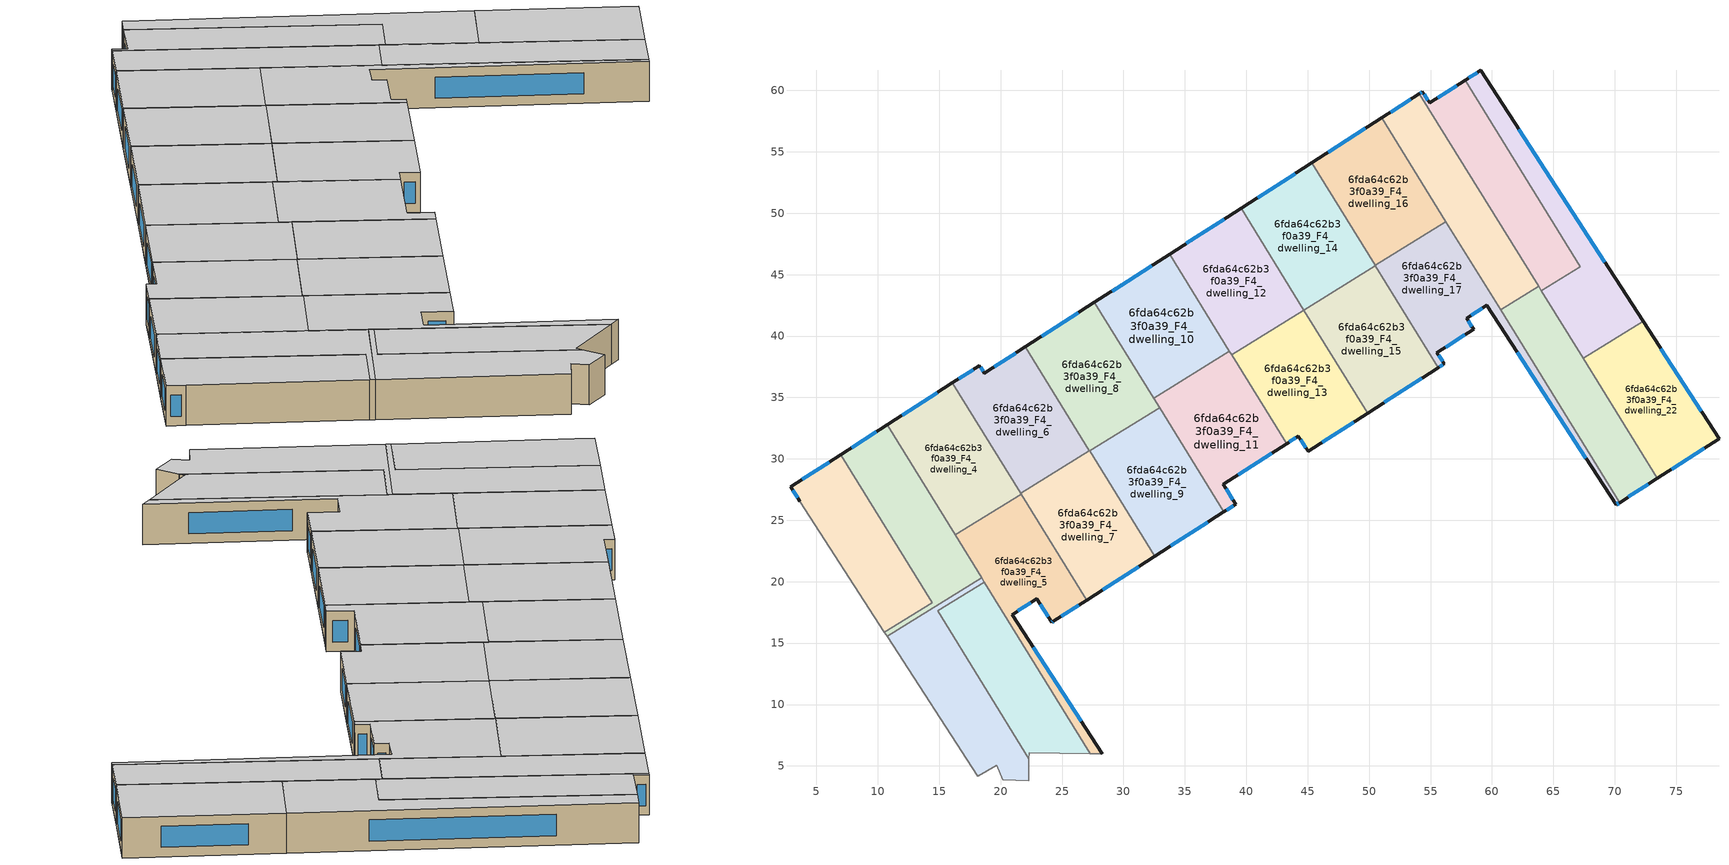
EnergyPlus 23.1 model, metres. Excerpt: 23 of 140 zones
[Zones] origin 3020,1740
6fda64c62b3f0a39_F4_dwelling_0
 floor to 6fda64c62b3f0a39_F3_dwelling_0 (EU_floor_Construction): 6.99,30.35 14.45,18.29 10.54,15.88 3.63,26.55 2.89,27.71 z12
 wall outside (EU_wall_Construction): 6.99,30.35 2.89,27.71 3.63,26.55 z12:15
 wall to 6fda64c62b3f0a39_F4_dwelling_1 (EU_wall_Construction): 10.54,15.88 14.45,18.29 6.99,30.35 z12:15
 wall adiabatic (EU_wall_Construction): 3.63,26.55 10.54,15.88 z12:15
 window (EU_Window_Construction): 6.03,29.73 3.85,28.33 / 3.06,27.44 3.46,26.82 z12.7:14.3
 ceiling to 6fda64c62b3f0a39_F5_dwelling_0 (EU_floor_Construction): 14.45,18.29 6.99,30.35 2.89,27.71 3.63,26.55 10.54,15.88 z15
6fda64c62b3f0a39_F4_dwelling_1
 floor to 6fda64c62b3f0a39_F3_dwelling_1 (EU_floor_Construction): 10.75,32.76 18.45,20.3 10.75,15.55 10.54,15.88 14.45,18.29 6.99,30.35 z12
 wall outside (EU_wall_Construction): 10.75,32.76 6.99,30.35 z12:15
 wall to 6fda64c62b3f0a39_F4_dwelling_2 (EU_wall_Construction): 10.75,15.55 18.45,20.3 z12:15
 wall adiabatic (EU_wall_Construction): 10.54,15.88 10.75,15.55 z12:15
 wall to 6fda64c62b3f0a39_F4_dwelling_4 (EU_wall_Construction): 16.28,23.81 10.75,32.76 z12:15
 wall to 6fda64c62b3f0a39_F4_dwelling_5 (EU_wall_Construction): 18.45,20.3 16.28,23.81 z12:15
 window (EU_Window_Construction): 9.87,32.2 7.87,30.92 z12.7:14.3
 ceiling to 6fda64c62b3f0a39_F5_dwelling_1 (EU_floor_Construction): 18.45,20.3 10.75,32.76 6.99,30.35 14.45,18.29 10.54,15.88 10.75,15.55 z15
6fda64c62b3f0a39_F4_dwelling_10
 floor to 6fda64c62b3f0a39_F3_dwelling_10 (EU_floor_Construction): 33.75,46.66 38.63,38.77 32.44,34.95 27.63,42.73 z12
 wall outside (EU_wall_Construction): 33.75,46.66 27.63,42.73 z12:15
 wall to 6fda64c62b3f0a39_F4_dwelling_11 (EU_wall_Construction): 32.44,34.95 38.63,38.77 z12:15
 wall to 6fda64c62b3f0a39_F4_dwelling_12 (EU_wall_Construction): 38.63,38.77 33.75,46.66 z12:15
 wall to 6fda64c62b3f0a39_F4_dwelling_8 (EU_wall_Construction): 27.63,42.73 32.44,34.95 z12:15
 window (EU_Window_Construction): 32.31,45.74 29.07,43.66 z12.7:14.3
 ceiling to 6fda64c62b3f0a39_F5_dwelling_10 (EU_floor_Construction): 38.63,38.77 33.75,46.66 27.63,42.73 32.44,34.95 z15
6fda64c62b3f0a39_F4_dwelling_11
 floor to 6fda64c62b3f0a39_F3_dwelling_11 (EU_floor_Construction): 38.63,38.77 43.28,31.24 38.11,27.93 39.15,26.31 38.17,25.68 32.44,34.95 z12
 wall outside (EU_wall_Construction): 38.17,25.68 39.15,26.31 38.11,27.93 43.28,31.24 z12:15
 wall to 6fda64c62b3f0a39_F4_dwelling_9 (EU_wall_Construction): 32.93,34.16 38.17,25.68 z12:15
 wall to 6fda64c62b3f0a39_F4_dwelling_13 (EU_wall_Construction): 43.28,31.24 38.81,38.48 z12:15
 wall to 6fda64c62b3f0a39_F4_dwelling_12 (EU_wall_Construction): 38.81,38.48 38.63,38.77 z12:15
 wall to 6fda64c62b3f0a39_F4_dwelling_8 (EU_wall_Construction): 32.44,34.95 32.93,34.16 z12:15
 window (EU_Window_Construction): 39.33,28.71 42.07,30.46 / 38.91,26.69 38.36,27.55 / 38.4,25.83 38.92,26.16 z12.7:14.3
 ceiling to 6fda64c62b3f0a39_F5_dwelling_11 (EU_floor_Construction): 39.15,26.31 38.11,27.93 43.28,31.24 38.63,38.77 32.44,34.95 38.17,25.68 z15
6fda64c62b3f0a39_F4_dwelling_12
 floor to 6fda64c62b3f0a39_F3_dwelling_12 (EU_floor_Construction): 39.57,50.41 44.69,42.12 38.81,38.48 33.75,46.66 z12
 wall outside (EU_wall_Construction): 39.57,50.41 33.75,46.66 z12:15
 wall to 6fda64c62b3f0a39_F4_dwelling_14 (EU_wall_Construction): 44.69,42.12 39.57,50.41 z12:15
 wall to 6fda64c62b3f0a39_F4_dwelling_13 (EU_wall_Construction): 38.81,38.48 44.69,42.12 z12:15
 window (EU_Window_Construction): 38.2,49.53 35.12,47.54 z12.7:14.3
 ceiling to 6fda64c62b3f0a39_F5_dwelling_12 (EU_floor_Construction): 44.69,42.12 39.57,50.41 33.75,46.66 38.81,38.48 z15
6fda64c62b3f0a39_F4_dwelling_13
 floor to 6fda64c62b3f0a39_F3_dwelling_13 (EU_floor_Construction): 44.69,42.12 49.88,33.73 45.03,30.61 44.24,31.86 43.28,31.24 38.81,38.48 z12
 wall outside (EU_wall_Construction): 43.28,31.24 44.24,31.86 45.03,30.61 49.88,33.73 z12:15
 wall to 6fda64c62b3f0a39_F4_dwelling_15 (EU_wall_Construction): 49.88,33.73 44.69,42.12 z12:15
 window (EU_Window_Construction): 46.17,31.34 48.74,33 / 44.42,31.56 44.85,30.9 / 43.51,31.39 44.01,31.71 z12.7:14.3
 ceiling to 6fda64c62b3f0a39_F5_dwelling_13 (EU_floor_Construction): 49.88,33.73 44.69,42.12 38.81,38.48 43.28,31.24 44.24,31.86 45.03,30.61 z15
6fda64c62b3f0a39_F4_dwelling_14
 floor to 6fda64c62b3f0a39_F3_dwelling_14 (EU_floor_Construction): 45.32,54.1 50.51,45.71 44.7,42.12 39.57,50.41 z12
 wall outside (EU_wall_Construction): 45.32,54.1 39.57,50.41 z12:15
 wall to 6fda64c62b3f0a39_F4_dwelling_15 (EU_wall_Construction): 44.7,42.12 50.51,45.71 z12:15
 wall to 6fda64c62b3f0a39_F4_dwelling_16 (EU_wall_Construction): 50.49,45.75 45.32,54.1 z12:15
 wall to 6fda64c62b3f0a39_F4_dwelling_17 (EU_wall_Construction): 50.51,45.71 50.49,45.75 z12:15
 window (EU_Window_Construction): 43.97,53.23 40.92,51.27 z12.7:14.3
 ceiling to 6fda64c62b3f0a39_F5_dwelling_14 (EU_floor_Construction): 50.51,45.71 45.32,54.1 39.57,50.41 44.7,42.12 z15
6fda64c62b3f0a39_F4_dwelling_15
 floor to 6fda64c62b3f0a39_F3_dwelling_15 (EU_floor_Construction): 50.51,45.71 55.63,37.42 49.88,33.73 44.7,42.12 z12
 wall outside (EU_wall_Construction): 49.88,33.73 55.63,37.42 z12:15
 wall to 6fda64c62b3f0a39_F4_dwelling_17 (EU_wall_Construction): 55.63,37.42 50.51,45.71 z12:15
 window (EU_Window_Construction): 51.23,34.6 54.28,36.56 z12.7:14.3
 ceiling to 6fda64c62b3f0a39_F5_dwelling_15 (EU_floor_Construction): 55.63,37.42 50.51,45.71 44.7,42.12 49.88,33.73 z15
6fda64c62b3f0a39_F4_dwelling_16
 floor to 6fda64c62b3f0a39_F3_dwelling_16 (EU_floor_Construction): 51.03,57.77 56.26,49.32 50.49,45.75 45.32,54.1 z12
 wall outside (EU_wall_Construction): 51.03,57.77 45.32,54.1 z12:15
 wall to 6fda64c62b3f0a39_F4_dwelling_17 (EU_wall_Construction): 50.49,45.75 56.26,49.32 z12:15
 wall to 6fda64c62b3f0a39_F4_dwelling_18 (EU_wall_Construction): 56.26,49.32 51.03,57.77 z12:15
 window (EU_Window_Construction): 49.69,56.91 46.66,54.96 z12.7:14.3
 ceiling to 6fda64c62b3f0a39_F5_dwelling_16 (EU_floor_Construction): 56.26,49.32 51.03,57.77 45.32,54.1 50.49,45.75 z15
6fda64c62b3f0a39_F4_dwelling_17
 floor to 6fda64c62b3f0a39_F3_dwelling_17 (EU_floor_Construction): 59.58,42.51 57.93,41.45 58.5,40.56 55.53,38.64 56.11,37.74 55.63,37.42 50.49,45.75 56.26,49.32 70.4,26.44 70.1,26.25 z12
 wall outside (EU_wall_Construction): 55.63,37.42 56.11,37.74 55.53,38.64 58.5,40.56 57.93,41.45 59.58,42.51 70.1,26.25 70.4,26.44 z12:15
 wall to 6fda64c62b3f0a39_F4_dwelling_19 (EU_wall_Construction): 70.4,26.44 60.7,42.13 z12:15
 wall to 6fda64c62b3f0a39_F4_dwelling_18 (EU_wall_Construction): 60.7,42.13 56.26,49.32 z12:15
 window (EU_Window_Construction): 58.32,41.7 59.2,42.26 / 58.37,40.77 58.06,41.24 / 56.22,39.09 57.8,40.11 / 55.97,37.95 55.66,38.43 / 55.74,37.5 56,37.66 / 70.17,26.29 70.33,26.39 / 62.05,38.69 67.63,30.07 z12.7:14.3
 ceiling to 6fda64c62b3f0a39_F5_dwelling_17 (EU_floor_Construction): 70.4,26.44 56.26,49.32 50.49,45.75 55.63,37.42 56.11,37.74 55.53,38.64 58.5,40.56 57.93,41.45 59.58,42.51 70.1,26.25 z15
6fda64c62b3f0a39_F4_dwelling_18
 floor to 6fda64c62b3f0a39_F3_dwelling_18 (EU_floor_Construction): 54.09,59.74 63.79,44.04 60.7,42.13 51.03,57.77 z12
 wall outside (EU_wall_Construction): 54.09,59.74 51.03,57.77 z12:15
 wall to 6fda64c62b3f0a39_F4_dwelling_19 (EU_wall_Construction): 60.7,42.13 63.79,44.04 z12:15
 wall to 6fda64c62b3f0a39_F4_dwelling_20 (EU_wall_Construction): 63.79,44.04 54.09,59.74 z12:15
 window (EU_Window_Construction): 53.37,59.27 51.75,58.23 z12.7:14.3
 ceiling to 6fda64c62b3f0a39_F5_dwelling_18 (EU_floor_Construction): 63.79,44.04 54.09,59.74 51.03,57.77 60.7,42.13 z15
6fda64c62b3f0a39_F4_dwelling_19
 floor to 6fda64c62b3f0a39_F3_dwelling_19 (EU_floor_Construction): 63.79,44.04 73.46,28.41 70.4,26.44 60.7,42.13 z12
 wall outside (EU_wall_Construction): 70.4,26.44 73.46,28.41 z12:15
 wall to 6fda64c62b3f0a39_F4_dwelling_22 (EU_wall_Construction): 73.46,28.41 67.42,38.17 z12:15
 wall to 6fda64c62b3f0a39_F4_dwelling_21 (EU_wall_Construction): 67.42,38.17 64.02,43.67 z12:15
 wall to 6fda64c62b3f0a39_F4_dwelling_20 (EU_wall_Construction): 64.02,43.67 63.79,44.04 z12:15
 window (EU_Window_Construction): 71.12,26.9 72.74,27.94 z12.7:14.3
 ceiling to 6fda64c62b3f0a39_F5_dwelling_19 (EU_floor_Construction): 73.46,28.41 63.79,44.04 60.7,42.13 70.4,26.44 z15
6fda64c62b3f0a39_F4_dwelling_2
 floor to 6fda64c62b3f0a39_F3_dwelling_2 (EU_floor_Construction): 18.66,19.96 14.87,17.62 22.3,5.59 22.27,3.79 20.19,3.86 19.7,5.07 18.12,4.17 10.75,15.55 18.45,20.3 z12
 wall adiabatic (EU_wall_Construction): 10.75,15.55 18.12,4.17 19.7,5.07 20.19,3.86 22.27,3.79 22.3,5.59 z12:15
 wall to 6fda64c62b3f0a39_F4_dwelling_3 (EU_wall_Construction): 22.3,5.59 14.87,17.62 18.66,19.96 z12:15
 wall to 6fda64c62b3f0a39_F4_dwelling_5 (EU_wall_Construction): 18.66,19.96 18.45,20.3 z12:15
 ceiling to 6fda64c62b3f0a39_F5_dwelling_2 (EU_floor_Construction): 22.27,3.79 22.3,5.59 14.87,17.62 18.66,19.96 18.45,20.3 10.75,15.55 18.12,4.17 19.7,5.07 20.19,3.86 z15
6fda64c62b3f0a39_F4_dwelling_20
 floor to 6fda64c62b3f0a39_F3_dwelling_20 (EU_floor_Construction): 57.81,60.83 67.2,45.64 64.02,43.67 54.09,59.74 54.34,59.9 54.93,58.98 z12
 wall outside (EU_wall_Construction): 57.81,60.83 54.93,58.98 54.34,59.9 54.09,59.74 z12:15
 wall to 6fda64c62b3f0a39_F4_dwelling_21 (EU_wall_Construction): 64.02,43.67 67.2,45.64 57.81,60.83 z12:15
 window (EU_Window_Construction): 54.79,59.2 54.48,59.68 / 57.13,60.4 55.6,59.42 / 54.28,59.86 54.15,59.77 z12.7:14.3
 ceiling to 6fda64c62b3f0a39_F5_dwelling_20 (EU_floor_Construction): 67.2,45.64 57.81,60.83 54.93,58.98 54.34,59.9 54.09,59.74 64.02,43.67 z15
6fda64c62b3f0a39_F4_dwelling_21
 floor to 6fda64c62b3f0a39_F3_dwelling_21 (EU_floor_Construction): 59.08,61.65 72.31,41.19 67.42,38.17 64.02,43.67 67.2,45.64 57.81,60.83 z12
 wall outside (EU_wall_Construction): 72.31,41.19 59.08,61.65 57.81,60.83 z12:15
 wall to 6fda64c62b3f0a39_F4_dwelling_22 (EU_wall_Construction): 67.42,38.17 72.31,41.19 z12:15
 window (EU_Window_Construction): 58.78,61.46 58.11,61.02 / 69.2,46 62.19,56.84 z12.7:14.3
 ceiling to 6fda64c62b3f0a39_F5_dwelling_21 (EU_floor_Construction): 72.31,41.19 59.08,61.65 57.81,60.83 67.2,45.64 64.02,43.67 67.42,38.17 z15
6fda64c62b3f0a39_F4_dwelling_22
 floor to 6fda64c62b3f0a39_F3_dwelling_22 (EU_floor_Construction): 72.31,41.19 78.49,31.64 73.46,28.41 67.42,38.17 z12
 wall outside (EU_wall_Construction): 73.46,28.41 78.49,31.64 72.31,41.19 z12:15
 window (EU_Window_Construction): 77.04,33.88 73.76,38.95 / 74.64,29.16 77.31,30.88 z12.7:14.3
 ceiling to 6fda64c62b3f0a39_F5_dwelling_22 (EU_floor_Construction): 78.49,31.64 72.31,41.19 67.42,38.17 73.46,28.41 z15
6fda64c62b3f0a39_F4_dwelling_3
 floor to 6fda64c62b3f0a39_F3_dwelling_3 (EU_floor_Construction): 18.66,19.96 27.29,6 22.31,6.05 22.3,5.59 14.87,17.62 z12
 wall adiabatic (EU_wall_Construction): 22.3,5.59 22.31,6.05 27.29,6 z12:15
 wall to 6fda64c62b3f0a39_F4_dwelling_5 (EU_wall_Construction): 27.29,6 18.66,19.96 z12:15
 ceiling to 6fda64c62b3f0a39_F5_dwelling_3 (EU_floor_Construction): 27.29,6 18.66,19.96 14.87,17.62 22.3,5.59 22.31,6.05 z15
6fda64c62b3f0a39_F4_dwelling_4
 floor to 6fda64c62b3f0a39_F3_dwelling_4 (EU_floor_Construction): 16.07,36.19 21.67,27.13 16.28,23.81 10.75,32.76 z12
 wall outside (EU_wall_Construction): 16.07,36.19 10.75,32.76 z12:15
 wall to 6fda64c62b3f0a39_F4_dwelling_5 (EU_wall_Construction): 16.28,23.81 21.67,27.13 27,18.51 z12:15
 wall to 6fda64c62b3f0a39_F4_dwelling_6 (EU_wall_Construction): 21.62,27.21 16.07,36.19 z12:15
 wall to 6fda64c62b3f0a39_F4_dwelling_7 (EU_wall_Construction): 27,18.51 21.67,27.14 21.62,27.21 z12:15
 window (EU_Window_Construction): 14.82,35.38 12,33.57 z12.7:14.3
 ceiling to 6fda64c62b3f0a39_F5_dwelling_4 (EU_floor_Construction): 21.67,27.13 16.07,36.19 10.75,32.76 16.28,23.81 z15
6fda64c62b3f0a39_F4_dwelling_5
 floor to 6fda64c62b3f0a39_F3_dwelling_5 (EU_floor_Construction): 21.67,27.13 27,18.51 24.29,16.76 24.16,16.68 22.92,18.59 20.94,17.33 28.27,6 27.29,6 16.28,23.81 z12
 wall outside (EU_wall_Construction): 28.27,6 20.94,17.33 22.92,18.59 24.16,16.68 24.29,16.76 27,18.51 z12:15
 wall adiabatic (EU_wall_Construction): 27.29,6 28.27,6 z12:15
 window (EU_Window_Construction): 26.55,8.66 22.66,14.67 / 24.93,17.17 26.36,18.1 / 24.19,16.7 24.26,16.75 / 23.21,18.14 23.87,17.13 / 21.41,17.62 22.45,18.3 z12.7:14.3
 ceiling to 6fda64c62b3f0a39_F5_dwelling_5 (EU_floor_Construction): 28.27,6 20.94,17.33 22.92,18.59 24.16,16.68 24.29,16.76 27,18.51 21.67,27.13 16.28,23.81 27.29,6 z15
6fda64c62b3f0a39_F4_dwelling_6
 floor to 6fda64c62b3f0a39_F3_dwelling_6 (EU_floor_Construction): 22.01,39.12 27.23,30.67 21.62,27.21 16.07,36.19 18.27,37.6 18.67,36.98 z12
 wall outside (EU_wall_Construction): 22.01,39.12 18.67,36.98 18.27,37.6 16.07,36.19 z12:15
 wall to 6fda64c62b3f0a39_F4_dwelling_7 (EU_wall_Construction): 21.62,27.21 27.23,30.67 z12:15
 wall to 6fda64c62b3f0a39_F4_dwelling_8 (EU_wall_Construction): 27.23,30.67 22.01,39.12 z12:15
 window (EU_Window_Construction): 18.58,37.12 18.36,37.45 / 21.22,38.62 19.46,37.48 / 17.75,37.27 16.59,36.52 z12.7:14.3
 ceiling to 6fda64c62b3f0a39_F5_dwelling_6 (EU_floor_Construction): 27.23,30.67 22.01,39.12 18.67,36.98 18.27,37.6 16.07,36.19 21.62,27.21 z15
6fda64c62b3f0a39_F4_dwelling_7
 floor to 6fda64c62b3f0a39_F3_dwelling_7 (EU_floor_Construction): 27.23,30.67 32.54,22.07 27,18.51 21.62,27.21 z12
 wall outside (EU_wall_Construction): 27,18.51 32.54,22.07 z12:15
 wall to 6fda64c62b3f0a39_F4_dwelling_9 (EU_wall_Construction): 32.55,22.07 27.24,30.64 z12:15
 wall to 6fda64c62b3f0a39_F4_dwelling_8 (EU_wall_Construction): 27.24,30.64 27.23,30.67 z12:15
 window (EU_Window_Construction): 28.3,19.34 31.24,21.23 z12.7:14.3
 ceiling to 6fda64c62b3f0a39_F5_dwelling_7 (EU_floor_Construction): 32.54,22.07 27.23,30.67 21.62,27.21 27,18.51 z15
6fda64c62b3f0a39_F4_dwelling_8
 floor to 6fda64c62b3f0a39_F3_dwelling_8 (EU_floor_Construction): 27.63,42.73 32.93,34.16 27.24,30.64 22.01,39.12 z12
 wall outside (EU_wall_Construction): 27.63,42.73 22.01,39.12 z12:15
 wall to 6fda64c62b3f0a39_F4_dwelling_9 (EU_wall_Construction): 27.24,30.64 32.93,34.16 z12:15
 window (EU_Window_Construction): 26.31,41.88 23.33,39.97 z12.7:14.3
 ceiling to 6fda64c62b3f0a39_F5_dwelling_8 (EU_floor_Construction): 32.93,34.16 27.63,42.73 22.01,39.12 27.24,30.64 z15
6fda64c62b3f0a39_F4_dwelling_9
 floor to 6fda64c62b3f0a39_F3_dwelling_9 (EU_floor_Construction): 32.93,34.16 38.17,25.68 32.54,22.07 27.24,30.64 z12
 wall outside (EU_wall_Construction): 32.54,22.07 38.17,25.68 z12:15
 window (EU_Window_Construction): 33.87,22.92 36.85,24.83 z12.7:14.3
 ceiling to 6fda64c62b3f0a39_F5_dwelling_9 (EU_floor_Construction): 38.17,25.68 32.93,34.16 27.24,30.64 32.54,22.07 z15
[Building]
EU S2 Campaign: North Axis=0; Terrain=City; Solar Distribution=FullExterior
[Site:Location]
Budapest.Ferenc.Liszt.Intl.AP: Latitude=47.437; Longitude=19.256; Time Zone=1; Elevation=185
[SizingPeriod:WeatherFileDays]
AnnualSizingPeriod: Begin Month=1; Begin Day of Month=1; End Month=12; End Day of Month=31; Day of Week for Start Day=Monday; Use Weather File Daylight Saving Period=No; Use Weather File Rain and Snow Indicators=No
[MATERIAL]
EU_InternalMass_Material: Roughness=MediumRough; Thickness=0.1; Conductivity=1; Density=1800; Specific Heat=900; Thermal Absorptance=0.9; Solar Absorptance=0.7; Visible Absorptance=0.7
[MATERIAL:NOMASS] Roughness=MediumRough; Thermal Absorptance=0.9; Solar Absorptance=0.7; Visible Absorptance=0.7
Name | Thermal Resistance
EU_wall_NoMass | 0.832559
EU_floor_NoMass | 0.872794
[WINDOWMATERIAL:SIMPLEGLAZINGSYSTEM]
EU_Window_SimpleGlazing: UFactor=2.79869; Solar Heat Gain Coefficient=0.75; Visible Transmittance=0.75
[CONSTRUCTION]
EU_wall_Construction: EU_wall_NoMass
EU_floor_Construction: EU_floor_NoMass
EU_Window_Construction: EU_Window_SimpleGlazing
EU_InternalMass_Construction: EU_InternalMass_Material
[ZONE] Type=1; Multiplier=1; Ceiling Height=autocalculate; Floor Area=autocalculate; Part of Total Floor Area=Yes
Name | Volume
6fda64c62b3f0a39_F4_dwelling_0; 6fda64c62b3f0a39_F4_dwelling_13 | 200.995
6fda64c62b3f0a39_F4_dwelling_1 | 201.01
6fda64c62b3f0a39_F4_dwelling_10 | 201.004
6fda64c62b3f0a39_F4_dwelling_11 | 201.016
6fda64c62b3f0a39_F4_dwelling_12; 6fda64c62b3f0a39_F4_dwelling_16; 6fda64c62b3f0a39_F4_dwelling_3 | 201.003
6fda64c62b3f0a39_F4_dwelling_14 | 201.008
6fda64c62b3f0a39_F4_dwelling_15 | 201
6fda64c62b3f0a39_F4_dwelling_17 | 200.991
6fda64c62b3f0a39_F4_dwelling_18 | 200.985
6fda64c62b3f0a39_F4_dwelling_19 | 201.021
6fda64c62b3f0a39_F4_dwelling_2 | 201.012
6fda64c62b3f0a39_F4_dwelling_20 | 201.02
6fda64c62b3f0a39_F4_dwelling_21 | 200.996
6fda64c62b3f0a39_F4_dwelling_22 | 200.999
6fda64c62b3f0a39_F4_dwelling_4 | 201.025
6fda64c62b3f0a39_F4_dwelling_5 | 201.009
6fda64c62b3f0a39_F4_dwelling_6 | 200.99
6fda64c62b3f0a39_F4_dwelling_7 | 200.981
6fda64c62b3f0a39_F4_dwelling_8 | 201.015
6fda64c62b3f0a39_F4_dwelling_9 | 201.006
[INTERNALMASS] Construction=EU_InternalMass_Construction
Name | Zone or ZoneList | Surface Area
6fda64c62b3f0a39_F4_dwelling_0_EU_InternalMass | 6fda64c62b3f0a39_F4_dwelling_0 | 66.9974
6fda64c62b3f0a39_F4_dwelling_1_EU_InternalMass | 6fda64c62b3f0a39_F4_dwelling_1 | 67.0032
6fda64c62b3f0a39_F4_dwelling_2_EU_InternalMass | 6fda64c62b3f0a39_F4_dwelling_2 | 67.0037
6fda64c62b3f0a39_F4_dwelling_3_EU_InternalMass | 6fda64c62b3f0a39_F4_dwelling_3 | 67.0004
6fda64c62b3f0a39_F4_dwelling_4_EU_InternalMass | 6fda64c62b3f0a39_F4_dwelling_4 | 67.0058
6fda64c62b3f0a39_F4_dwelling_5_EU_InternalMass | 6fda64c62b3f0a39_F4_dwelling_5 | 67.003
6fda64c62b3f0a39_F4_dwelling_6_EU_InternalMass | 6fda64c62b3f0a39_F4_dwelling_6 | 66.9968
6fda64c62b3f0a39_F4_dwelling_7_EU_InternalMass | 6fda64c62b3f0a39_F4_dwelling_7 | 66.9941
6fda64c62b3f0a39_F4_dwelling_8_EU_InternalMass | 6fda64c62b3f0a39_F4_dwelling_8 | 67.0026
6fda64c62b3f0a39_F4_dwelling_9_EU_InternalMass | 6fda64c62b3f0a39_F4_dwelling_9 | 67.0036
6fda64c62b3f0a39_F4_dwelling_10_EU_InternalMass | 6fda64c62b3f0a39_F4_dwelling_10 | 67.0023
6fda64c62b3f0a39_F4_dwelling_11_EU_InternalMass | 6fda64c62b3f0a39_F4_dwelling_11 | 67.0045
6fda64c62b3f0a39_F4_dwelling_12_EU_InternalMass | 6fda64c62b3f0a39_F4_dwelling_12 | 67.001
6fda64c62b3f0a39_F4_dwelling_13_EU_InternalMass | 6fda64c62b3f0a39_F4_dwelling_13 | 66.9977
6fda64c62b3f0a39_F4_dwelling_14_EU_InternalMass | 6fda64c62b3f0a39_F4_dwelling_14 | 67.0024
6fda64c62b3f0a39_F4_dwelling_15_EU_InternalMass | 6fda64c62b3f0a39_F4_dwelling_15 | 66.9992
6fda64c62b3f0a39_F4_dwelling_16_EU_InternalMass | 6fda64c62b3f0a39_F4_dwelling_16 | 67.0021
6fda64c62b3f0a39_F4_dwelling_17_EU_InternalMass | 6fda64c62b3f0a39_F4_dwelling_17 | 66.9976
6fda64c62b3f0a39_F4_dwelling_18_EU_InternalMass | 6fda64c62b3f0a39_F4_dwelling_18 | 66.9963
6fda64c62b3f0a39_F4_dwelling_19_EU_InternalMass | 6fda64c62b3f0a39_F4_dwelling_19 | 67.0061
6fda64c62b3f0a39_F4_dwelling_20_EU_InternalMass | 6fda64c62b3f0a39_F4_dwelling_20 | 67.0069
6fda64c62b3f0a39_F4_dwelling_21_EU_InternalMass | 6fda64c62b3f0a39_F4_dwelling_21 | 66.9986
6fda64c62b3f0a39_F4_dwelling_22_EU_InternalMass | 6fda64c62b3f0a39_F4_dwelling_22 | 66.9977
[OTHEREQUIPMENT] Fuel Type=Electricity; Design Level Calculation Method=Watts/Area; Power per Zone Floor Area=1; Fraction Latent=0; Fraction Radiant=0; Fraction Lost=0; Carbon Dioxide Generation Rate=0; EndUse Subcategory=EU_Step8_InternalGains
Name | Zone or ZoneList or Space or SpaceList | Schedule
EU_Step8_InternalGain_6fda64c62b3f0a39_F4_dwelling_0_f000 | 6fda64c62b3f0a39_F4_dwelling_0 | EU_Step8_GainSchedule_6fda64c62b3f0a39_F4_dwelling_0_f000
EU_Step8_InternalGain_6fda64c62b3f0a39_F4_dwelling_1_f000 | 6fda64c62b3f0a39_F4_dwelling_1 | EU_Step8_GainSchedule_6fda64c62b3f0a39_F4_dwelling_1_f000
EU_Step8_InternalGain_6fda64c62b3f0a39_F4_dwelling_2_f000 | 6fda64c62b3f0a39_F4_dwelling_2 | EU_Step8_GainSchedule_6fda64c62b3f0a39_F4_dwelling_2_f000
EU_Step8_InternalGain_6fda64c62b3f0a39_F4_dwelling_3_f000 | 6fda64c62b3f0a39_F4_dwelling_3 | EU_Step8_GainSchedule_6fda64c62b3f0a39_F4_dwelling_3_f000
EU_Step8_InternalGain_6fda64c62b3f0a39_F4_dwelling_4_f000 | 6fda64c62b3f0a39_F4_dwelling_4 | EU_Step8_GainSchedule_6fda64c62b3f0a39_F4_dwelling_4_f000
EU_Step8_InternalGain_6fda64c62b3f0a39_F4_dwelling_5_f000 | 6fda64c62b3f0a39_F4_dwelling_5 | EU_Step8_GainSchedule_6fda64c62b3f0a39_F4_dwelling_5_f000
EU_Step8_InternalGain_6fda64c62b3f0a39_F4_dwelling_6_f000 | 6fda64c62b3f0a39_F4_dwelling_6 | EU_Step8_GainSchedule_6fda64c62b3f0a39_F4_dwelling_6_f000
EU_Step8_InternalGain_6fda64c62b3f0a39_F4_dwelling_7_f000 | 6fda64c62b3f0a39_F4_dwelling_7 | EU_Step8_GainSchedule_6fda64c62b3f0a39_F4_dwelling_7_f000
EU_Step8_InternalGain_6fda64c62b3f0a39_F4_dwelling_8_f000 | 6fda64c62b3f0a39_F4_dwelling_8 | EU_Step8_GainSchedule_6fda64c62b3f0a39_F4_dwelling_8_f000
EU_Step8_InternalGain_6fda64c62b3f0a39_F4_dwelling_9_f000 | 6fda64c62b3f0a39_F4_dwelling_9 | EU_Step8_GainSchedule_6fda64c62b3f0a39_F4_dwelling_9_f000
EU_Step8_InternalGain_6fda64c62b3f0a39_F4_dwelling_10_f000 | 6fda64c62b3f0a39_F4_dwelling_10 | EU_Step8_GainSchedule_6fda64c62b3f0a39_F4_dwelling_10_f000
EU_Step8_InternalGain_6fda64c62b3f0a39_F4_dwelling_11_f000 | 6fda64c62b3f0a39_F4_dwelling_11 | EU_Step8_GainSchedule_6fda64c62b3f0a39_F4_dwelling_11_f000
EU_Step8_InternalGain_6fda64c62b3f0a39_F4_dwelling_12_f000 | 6fda64c62b3f0a39_F4_dwelling_12 | EU_Step8_GainSchedule_6fda64c62b3f0a39_F4_dwelling_12_f000
EU_Step8_InternalGain_6fda64c62b3f0a39_F4_dwelling_13_f000 | 6fda64c62b3f0a39_F4_dwelling_13 | EU_Step8_GainSchedule_6fda64c62b3f0a39_F4_dwelling_13_f000
EU_Step8_InternalGain_6fda64c62b3f0a39_F4_dwelling_14_f000 | 6fda64c62b3f0a39_F4_dwelling_14 | EU_Step8_GainSchedule_6fda64c62b3f0a39_F4_dwelling_14_f000
EU_Step8_InternalGain_6fda64c62b3f0a39_F4_dwelling_15_f000 | 6fda64c62b3f0a39_F4_dwelling_15 | EU_Step8_GainSchedule_6fda64c62b3f0a39_F4_dwelling_15_f000
EU_Step8_InternalGain_6fda64c62b3f0a39_F4_dwelling_16_f000 | 6fda64c62b3f0a39_F4_dwelling_16 | EU_Step8_GainSchedule_6fda64c62b3f0a39_F4_dwelling_16_f000
EU_Step8_InternalGain_6fda64c62b3f0a39_F4_dwelling_17_f000 | 6fda64c62b3f0a39_F4_dwelling_17 | EU_Step8_GainSchedule_6fda64c62b3f0a39_F4_dwelling_17_f000
EU_Step8_InternalGain_6fda64c62b3f0a39_F4_dwelling_18_f000 | 6fda64c62b3f0a39_F4_dwelling_18 | EU_Step8_GainSchedule_6fda64c62b3f0a39_F4_dwelling_18_f000
EU_Step8_InternalGain_6fda64c62b3f0a39_F4_dwelling_19_f000 | 6fda64c62b3f0a39_F4_dwelling_19 | EU_Step8_GainSchedule_6fda64c62b3f0a39_F4_dwelling_19_f000
EU_Step8_InternalGain_6fda64c62b3f0a39_F4_dwelling_20_f000 | 6fda64c62b3f0a39_F4_dwelling_20 | EU_Step8_GainSchedule_6fda64c62b3f0a39_F4_dwelling_20_f000
EU_Step8_InternalGain_6fda64c62b3f0a39_F4_dwelling_21_f000 | 6fda64c62b3f0a39_F4_dwelling_21 | EU_Step8_GainSchedule_6fda64c62b3f0a39_F4_dwelling_21_f000
EU_Step8_InternalGain_6fda64c62b3f0a39_F4_dwelling_22_f000 | 6fda64c62b3f0a39_F4_dwelling_22 | EU_Step8_GainSchedule_6fda64c62b3f0a39_F4_dwelling_22_f000
[ZONEVENTILATION:DESIGNFLOWRATE] Schedule=EU_AlwaysOn; Design Flow Rate Calculation Method=AirChanges/Hour; Air Changes per Hour=0.475469; Ventilation Type=Natural; Fan Pressure Rise=0; Fan Total Efficiency=1; Constant Term Coefficient=1; Temperature Term Coefficient=0; Velocity Term Coefficient=0; Velocity Squared Term Coefficient=0; Minimum Indoor Temperature=-100; Maximum Indoor Temperature=100; Delta Temperature=-100; Minimum Outdoor Temperature=-100; Maximum Outdoor Temperature=100; Maximum Wind Speed=40
Name | Zone or ZoneList or Space or SpaceList
EU_ConstantAir_6fda64c62b3f0a39_F4_dwelling_0 | 6fda64c62b3f0a39_F4_dwelling_0
EU_ConstantAir_6fda64c62b3f0a39_F4_dwelling_1 | 6fda64c62b3f0a39_F4_dwelling_1
EU_ConstantAir_6fda64c62b3f0a39_F4_dwelling_2 | 6fda64c62b3f0a39_F4_dwelling_2
EU_ConstantAir_6fda64c62b3f0a39_F4_dwelling_3 | 6fda64c62b3f0a39_F4_dwelling_3
EU_ConstantAir_6fda64c62b3f0a39_F4_dwelling_4 | 6fda64c62b3f0a39_F4_dwelling_4
EU_ConstantAir_6fda64c62b3f0a39_F4_dwelling_5 | 6fda64c62b3f0a39_F4_dwelling_5
EU_ConstantAir_6fda64c62b3f0a39_F4_dwelling_6 | 6fda64c62b3f0a39_F4_dwelling_6
EU_ConstantAir_6fda64c62b3f0a39_F4_dwelling_7 | 6fda64c62b3f0a39_F4_dwelling_7
EU_ConstantAir_6fda64c62b3f0a39_F4_dwelling_8 | 6fda64c62b3f0a39_F4_dwelling_8
EU_ConstantAir_6fda64c62b3f0a39_F4_dwelling_9 | 6fda64c62b3f0a39_F4_dwelling_9
EU_ConstantAir_6fda64c62b3f0a39_F4_dwelling_10 | 6fda64c62b3f0a39_F4_dwelling_10
EU_ConstantAir_6fda64c62b3f0a39_F4_dwelling_11 | 6fda64c62b3f0a39_F4_dwelling_11
EU_ConstantAir_6fda64c62b3f0a39_F4_dwelling_12 | 6fda64c62b3f0a39_F4_dwelling_12
EU_ConstantAir_6fda64c62b3f0a39_F4_dwelling_13 | 6fda64c62b3f0a39_F4_dwelling_13
EU_ConstantAir_6fda64c62b3f0a39_F4_dwelling_14 | 6fda64c62b3f0a39_F4_dwelling_14
EU_ConstantAir_6fda64c62b3f0a39_F4_dwelling_15 | 6fda64c62b3f0a39_F4_dwelling_15
EU_ConstantAir_6fda64c62b3f0a39_F4_dwelling_16 | 6fda64c62b3f0a39_F4_dwelling_16
EU_ConstantAir_6fda64c62b3f0a39_F4_dwelling_17 | 6fda64c62b3f0a39_F4_dwelling_17
EU_ConstantAir_6fda64c62b3f0a39_F4_dwelling_18 | 6fda64c62b3f0a39_F4_dwelling_18
EU_ConstantAir_6fda64c62b3f0a39_F4_dwelling_19 | 6fda64c62b3f0a39_F4_dwelling_19
EU_ConstantAir_6fda64c62b3f0a39_F4_dwelling_20 | 6fda64c62b3f0a39_F4_dwelling_20
EU_ConstantAir_6fda64c62b3f0a39_F4_dwelling_21 | 6fda64c62b3f0a39_F4_dwelling_21
EU_ConstantAir_6fda64c62b3f0a39_F4_dwelling_22 | 6fda64c62b3f0a39_F4_dwelling_22
[HVACTEMPLATE:ZONE:IDEALLOADSAIRSYSTEM] System Availability Schedule=EU_AlwaysOn; Maximum Heating Supply Air Temperature=50; Minimum Cooling Supply Air Temperature=13; Maximum Heating Supply Air Humidity Ratio=0.0156; Minimum Cooling Supply Air Humidity Ratio=0.0077; Heating Limit=NoLimit; Cooling Limit=NoLimit; Heating Availability Schedule=EU_AlwaysOn; Cooling Availability Schedule=EU_CoolingOff; Dehumidification Control Type=ConstantSensibleHeatRatio; Cooling Sensible Heat Ratio=0.7; Dehumidification Setpoint=60; Humidification Control Type=None; Humidification Setpoint=30; Outdoor Air Method=None; Outdoor Air Flow Rate per Person=0.00944; Outdoor Air Flow Rate per Zone Floor Area=0; Outdoor Air Flow Rate per Zone=0; Demand Controlled Ventilation Type=None; Outdoor Air Economizer Type=NoEconomizer; Heat Recovery Type=None; Sensible Heat Recovery Effectiveness=0.7; Latent Heat Recovery Effectiveness=0.65
Name | Template Thermostat
6fda64c62b3f0a39_F4_dwelling_0 | EU_HeatOnly_6fda64c62b3f0a39_F4_dwelling_0
6fda64c62b3f0a39_F4_dwelling_1 | EU_HeatOnly_6fda64c62b3f0a39_F4_dwelling_1
6fda64c62b3f0a39_F4_dwelling_2 | EU_HeatOnly_6fda64c62b3f0a39_F4_dwelling_2
6fda64c62b3f0a39_F4_dwelling_3 | EU_HeatOnly_6fda64c62b3f0a39_F4_dwelling_3
6fda64c62b3f0a39_F4_dwelling_4 | EU_HeatOnly_6fda64c62b3f0a39_F4_dwelling_4
6fda64c62b3f0a39_F4_dwelling_5 | EU_HeatOnly_6fda64c62b3f0a39_F4_dwelling_5
6fda64c62b3f0a39_F4_dwelling_6 | EU_HeatOnly_6fda64c62b3f0a39_F4_dwelling_6
6fda64c62b3f0a39_F4_dwelling_7 | EU_HeatOnly_6fda64c62b3f0a39_F4_dwelling_7
6fda64c62b3f0a39_F4_dwelling_8 | EU_HeatOnly_6fda64c62b3f0a39_F4_dwelling_8
6fda64c62b3f0a39_F4_dwelling_9 | EU_HeatOnly_6fda64c62b3f0a39_F4_dwelling_9
6fda64c62b3f0a39_F4_dwelling_10 | EU_HeatOnly_6fda64c62b3f0a39_F4_dwelling_10
6fda64c62b3f0a39_F4_dwelling_11 | EU_HeatOnly_6fda64c62b3f0a39_F4_dwelling_11
6fda64c62b3f0a39_F4_dwelling_12 | EU_HeatOnly_6fda64c62b3f0a39_F4_dwelling_12
6fda64c62b3f0a39_F4_dwelling_13 | EU_HeatOnly_6fda64c62b3f0a39_F4_dwelling_13
6fda64c62b3f0a39_F4_dwelling_14 | EU_HeatOnly_6fda64c62b3f0a39_F4_dwelling_14
6fda64c62b3f0a39_F4_dwelling_15 | EU_HeatOnly_6fda64c62b3f0a39_F4_dwelling_15
6fda64c62b3f0a39_F4_dwelling_16 | EU_HeatOnly_6fda64c62b3f0a39_F4_dwelling_16
6fda64c62b3f0a39_F4_dwelling_17 | EU_HeatOnly_6fda64c62b3f0a39_F4_dwelling_17
6fda64c62b3f0a39_F4_dwelling_18 | EU_HeatOnly_6fda64c62b3f0a39_F4_dwelling_18
6fda64c62b3f0a39_F4_dwelling_19 | EU_HeatOnly_6fda64c62b3f0a39_F4_dwelling_19
6fda64c62b3f0a39_F4_dwelling_20 | EU_HeatOnly_6fda64c62b3f0a39_F4_dwelling_20
6fda64c62b3f0a39_F4_dwelling_21 | EU_HeatOnly_6fda64c62b3f0a39_F4_dwelling_21
6fda64c62b3f0a39_F4_dwelling_22 | EU_HeatOnly_6fda64c62b3f0a39_F4_dwelling_22
[SIZING:ZONE] Zone Cooling Design Supply Air Temperature Input Method=SupplyAirTemperature; Zone Cooling Design Supply Air Temperature=13; Zone Heating Design Supply Air Temperature Input Method=SupplyAirTemperature; Zone Heating Design Supply Air Temperature=50; Zone Cooling Design Supply Air Humidity Ratio=0.008; Zone Heating Design Supply Air Humidity Ratio=0.008; Cooling Design Air Flow Method=DesignDay; Cooling Design Air Flow Rate=0; Cooling Minimum Air Flow per Zone Floor Area=0.000762; Cooling Minimum Air Flow=0; Cooling Minimum Air Flow Fraction=0.2; Heating Design Air Flow Method=DesignDay; Heating Design Air Flow Rate=0; Heating Maximum Air Flow per Zone Floor Area=0.002032; Heating Maximum Air Flow=0.141576; Heating Maximum Air Flow Fraction=0.3; Account for Dedicated Outdoor Air System=No; Dedicated Outdoor Air System Control Strategy=NeutralSupplyAir; Dedicated Outdoor Air Low Setpoint Temperature for Design=autosize; Dedicated Outdoor Air High Setpoint Temperature for Design=autosize; Zone Load Sizing Method=Sensible Load Only No Latent Load; Zone Latent Cooling Design Supply Air Humidity Ratio Input Method=HumidityRatioDifference; Zone Cooling Design Supply Air Humidity Ratio Difference=0.005; Zone Latent Heating Design Supply Air Humidity Ratio Input Method=HumidityRatioDifference; Zone Humidification Design Supply Air Humidity Ratio Difference=0.005
6fda64c62b3f0a39_F4_dwelling_0; 6fda64c62b3f0a39_F4_dwelling_1; 6fda64c62b3f0a39_F4_dwelling_2; 6fda64c62b3f0a39_F4_dwelling_3; 6fda64c62b3f0a39_F4_dwelling_4; 6fda64c62b3f0a39_F4_dwelling_5; 6fda64c62b3f0a39_F4_dwelling_6; 6fda64c62b3f0a39_F4_dwelling_7; 6fda64c62b3f0a39_F4_dwelling_8; 6fda64c62b3f0a39_F4_dwelling_9; 6fda64c62b3f0a39_F4_dwelling_10; 6fda64c62b3f0a39_F4_dwelling_11; 6fda64c62b3f0a39_F4_dwelling_12; 6fda64c62b3f0a39_F4_dwelling_13; 6fda64c62b3f0a39_F4_dwelling_14; 6fda64c62b3f0a39_F4_dwelling_15; 6fda64c62b3f0a39_F4_dwelling_16; 6fda64c62b3f0a39_F4_dwelling_17; 6fda64c62b3f0a39_F4_dwelling_18; 6fda64c62b3f0a39_F4_dwelling_19; 6fda64c62b3f0a39_F4_dwelling_20; 6fda64c62b3f0a39_F4_dwelling_21; 6fda64c62b3f0a39_F4_dwelling_22
[SCHEDULE:CONSTANT]
Name | Hourly Value
EU_AlwaysOn | 1
EU_CoolingOff | 0
[SCHEDULE:FILE] Column Number=1; Rows to Skip at Top=0; Number of Hours of Data=8760; Column Separator=Comma; Interpolate to Timestep=No; Minutes per Item=60; Adjust Schedule for Daylight Savings=Yes
Name | File
EU_Step8_GainSchedule_6fda64c62b3f0a39_F4_dwelling_0_f000 | ../../schedules/6fda64c62b3f0a39/6fda64c62b3f0a39_F4_dwelling_0_f000_gain.csv
EU_Step8_GainSchedule_6fda64c62b3f0a39_F4_dwelling_1_f000 | ../../schedules/6fda64c62b3f0a39/6fda64c62b3f0a39_F4_dwelling_1_f000_gain.csv
EU_Step8_GainSchedule_6fda64c62b3f0a39_F4_dwelling_2_f000 | ../../schedules/6fda64c62b3f0a39/6fda64c62b3f0a39_F4_dwelling_2_f000_gain.csv
EU_Step8_GainSchedule_6fda64c62b3f0a39_F4_dwelling_3_f000 | ../../schedules/6fda64c62b3f0a39/6fda64c62b3f0a39_F4_dwelling_3_f000_gain.csv
EU_Step8_GainSchedule_6fda64c62b3f0a39_F4_dwelling_4_f000 | ../../schedules/6fda64c62b3f0a39/6fda64c62b3f0a39_F4_dwelling_4_f000_gain.csv
EU_Step8_GainSchedule_6fda64c62b3f0a39_F4_dwelling_5_f000 | ../../schedules/6fda64c62b3f0a39/6fda64c62b3f0a39_F4_dwelling_5_f000_gain.csv
EU_Step8_GainSchedule_6fda64c62b3f0a39_F4_dwelling_6_f000 | ../../schedules/6fda64c62b3f0a39/6fda64c62b3f0a39_F4_dwelling_6_f000_gain.csv
EU_Step8_GainSchedule_6fda64c62b3f0a39_F4_dwelling_7_f000 | ../../schedules/6fda64c62b3f0a39/6fda64c62b3f0a39_F4_dwelling_7_f000_gain.csv
EU_Step8_GainSchedule_6fda64c62b3f0a39_F4_dwelling_8_f000 | ../../schedules/6fda64c62b3f0a39/6fda64c62b3f0a39_F4_dwelling_8_f000_gain.csv
EU_Step8_GainSchedule_6fda64c62b3f0a39_F4_dwelling_9_f000 | ../../schedules/6fda64c62b3f0a39/6fda64c62b3f0a39_F4_dwelling_9_f000_gain.csv
EU_Step8_GainSchedule_6fda64c62b3f0a39_F4_dwelling_10_f000 | ../../schedules/6fda64c62b3f0a39/6fda64c62b3f0a39_F4_dwelling_10_f000_gain.csv
EU_Step8_GainSchedule_6fda64c62b3f0a39_F4_dwelling_11_f000 | ../../schedules/6fda64c62b3f0a39/6fda64c62b3f0a39_F4_dwelling_11_f000_gain.csv
EU_Step8_GainSchedule_6fda64c62b3f0a39_F4_dwelling_12_f000 | ../../schedules/6fda64c62b3f0a39/6fda64c62b3f0a39_F4_dwelling_12_f000_gain.csv
EU_Step8_GainSchedule_6fda64c62b3f0a39_F4_dwelling_13_f000 | ../../schedules/6fda64c62b3f0a39/6fda64c62b3f0a39_F4_dwelling_13_f000_gain.csv
EU_Step8_GainSchedule_6fda64c62b3f0a39_F4_dwelling_14_f000 | ../../schedules/6fda64c62b3f0a39/6fda64c62b3f0a39_F4_dwelling_14_f000_gain.csv
EU_Step8_GainSchedule_6fda64c62b3f0a39_F4_dwelling_15_f000 | ../../schedules/6fda64c62b3f0a39/6fda64c62b3f0a39_F4_dwelling_15_f000_gain.csv
EU_Step8_GainSchedule_6fda64c62b3f0a39_F4_dwelling_16_f000 | ../../schedules/6fda64c62b3f0a39/6fda64c62b3f0a39_F4_dwelling_16_f000_gain.csv
EU_Step8_GainSchedule_6fda64c62b3f0a39_F4_dwelling_17_f000 | ../../schedules/6fda64c62b3f0a39/6fda64c62b3f0a39_F4_dwelling_17_f000_gain.csv
EU_Step8_GainSchedule_6fda64c62b3f0a39_F4_dwelling_18_f000 | ../../schedules/6fda64c62b3f0a39/6fda64c62b3f0a39_F4_dwelling_18_f000_gain.csv
EU_Step8_GainSchedule_6fda64c62b3f0a39_F4_dwelling_19_f000 | ../../schedules/6fda64c62b3f0a39/6fda64c62b3f0a39_F4_dwelling_19_f000_gain.csv
EU_Step8_GainSchedule_6fda64c62b3f0a39_F4_dwelling_20_f000 | ../../schedules/6fda64c62b3f0a39/6fda64c62b3f0a39_F4_dwelling_20_f000_gain.csv
EU_Step8_GainSchedule_6fda64c62b3f0a39_F4_dwelling_21_f000 | ../../schedules/6fda64c62b3f0a39/6fda64c62b3f0a39_F4_dwelling_21_f000_gain.csv
EU_Step8_GainSchedule_6fda64c62b3f0a39_F4_dwelling_22_f000 | ../../schedules/6fda64c62b3f0a39/6fda64c62b3f0a39_F4_dwelling_22_f000_gain.csv
